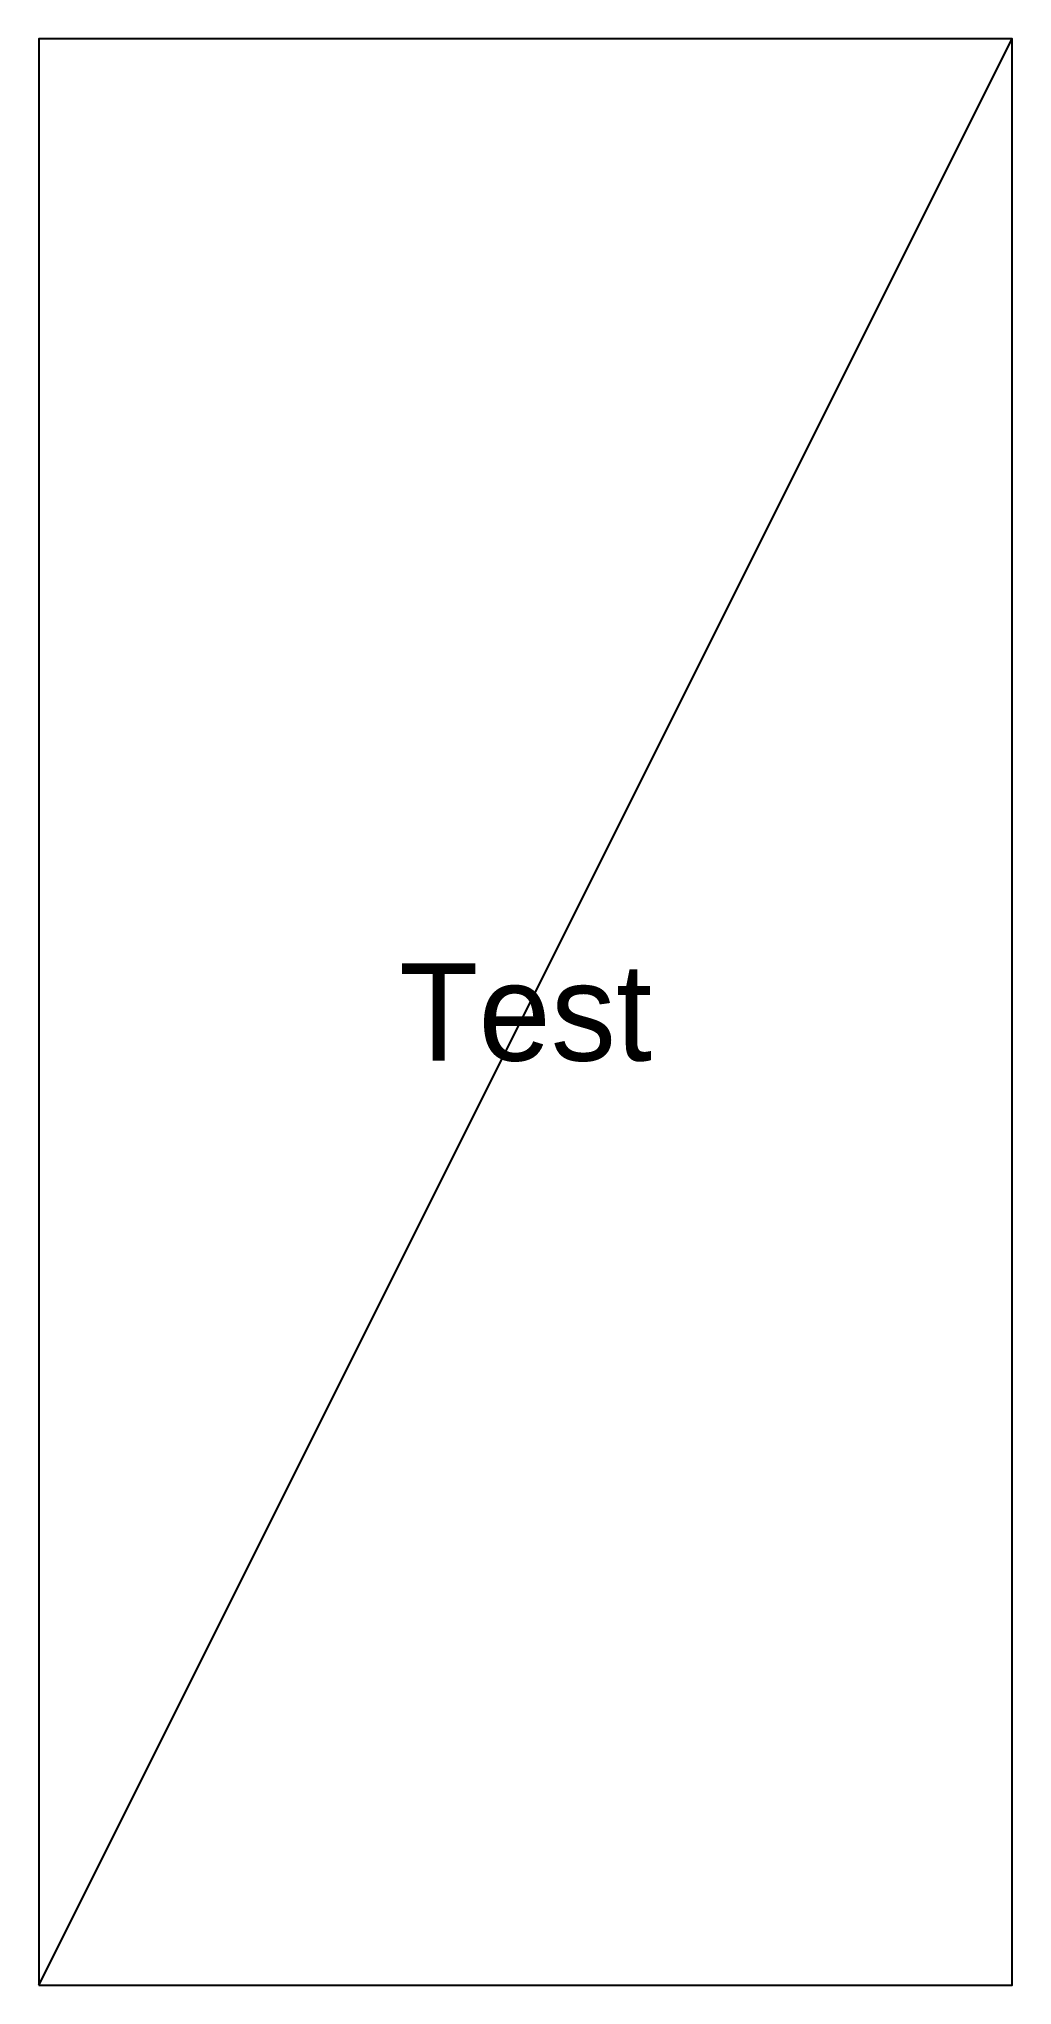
# Model space of a CAD drawing. Extents: x 0 to 100, y 0 to 200.
import ezdxf
from ezdxf.enums import TextEntityAlignment as Align

# ---------------------------------------------------------------- set-up
doc = ezdxf.new("R2010")
doc.units = 0
doc.layers.add('TEST', color=1, linetype='CONTINUOUS')

msp = doc.modelspace()

# ---------------------------------------------------------------- linework, layer by layer
at = {"layer": 'TEST'}
msp.add_line((0, 0), (100, 200), dxfattribs=at)
msp.add_lwpolyline([(0, 0), (100, 0), (100, 200), (0, 200), (0, 0)], close=True, dxfattribs=at)

# ---------------------------------------------------------------- texts
msp.add_text('Test', height=10, dxfattribs=at).set_placement((50, 100), align=Align.MIDDLE_CENTER)

doc.saveas('drawing.dxf')
